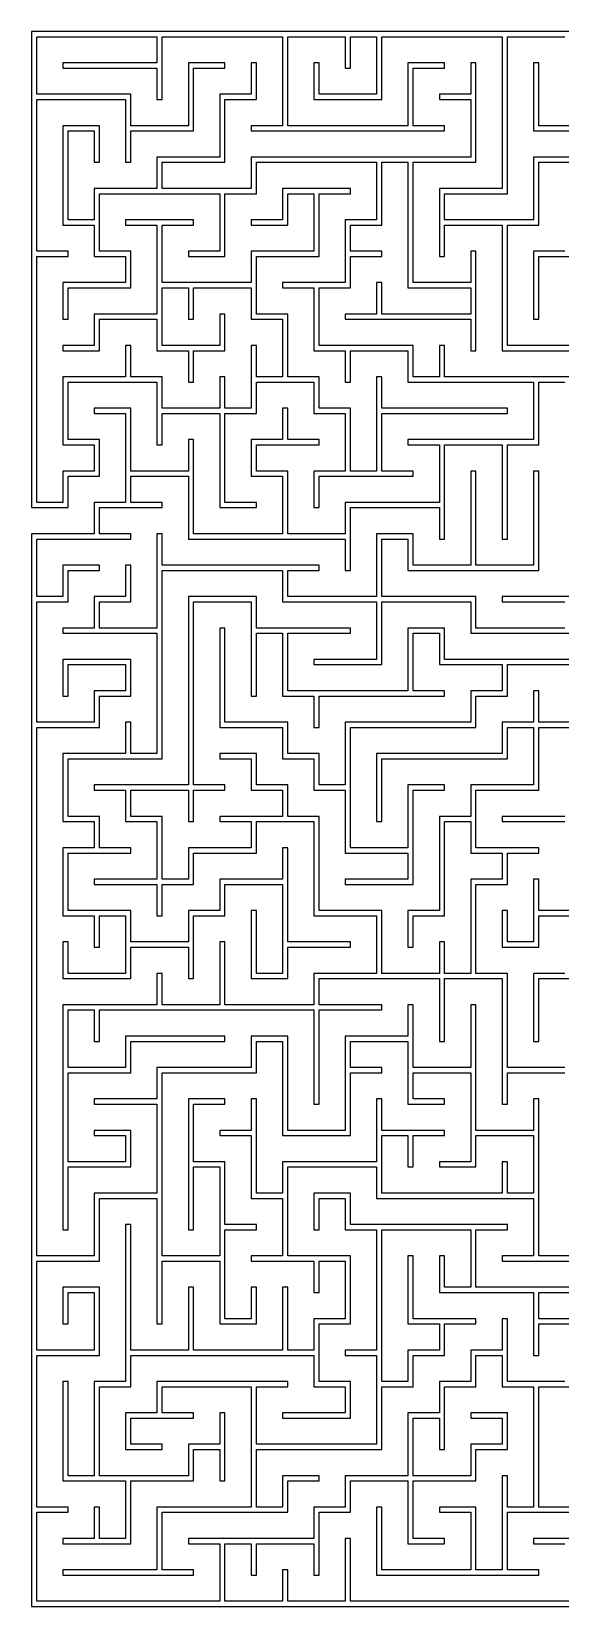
# Model space of a CAD drawing. Header units: millimetres. Extents: x 0 to 72.2, y 0 to 72.2.
# Drawn here: x 0 to 24.3, y 0 to 72.2 of the extents above; entities that cross this region are included whole.
import ezdxf

# ---------------------------------------------------------------- set-up
doc = ezdxf.new("R2010")
doc.units = ezdxf.units.MM
doc.layers.add('C18', color=7, linetype='CONTINUOUS', true_color=0x000000)

msp = doc.modelspace()

# ---------------------------------------------------------------- linework, layer by layer
at = {"layer": 'C18'}
for p, q in [((0, 72.24), (0, 50.4)), ((72.24, 72.24), (0, 72.24)), ((0.24, 69.36), (0.24, 72)), ((0.24, 72), (5.76, 72)), ((5.76, 72), (5.76, 70.8)), ((6, 69.12), (6, 72)), ((6, 72), (11.52, 72)), ((11.52, 72), (11.52, 67.92)), ((11.76, 67.92), (11.76, 72)), ((11.76, 72), (14.4, 72)), ((14.4, 72), (14.4, 70.56)), ((14.64, 70.56), (14.64, 72)), ((14.64, 72), (15.84, 72)), ((15.84, 72), (15.84, 69.36)), ((16.08, 69.12), (16.08, 72)), ((16.08, 72), (21.6, 72)), ((21.6, 72), (21.6, 65.04)), ((21.84, 64.8), (21.84, 72)), ((21.84, 72), (24.48, 72)), ((5.76, 70.8), (1.44, 70.8)), ((1.44, 70.8), (1.44, 70.56)), ((8.88, 70.8), (7.2, 70.8)), ((7.2, 70.8), (7.2, 67.92)), ((8.88, 70.56), (8.88, 70.8)), ((10.08, 70.8), (10.08, 69.36)), ((10.32, 70.8), (10.08, 70.8)), ((10.32, 69.12), (10.32, 70.8)), ((13.2, 70.8), (12.96, 70.8)), ((12.96, 70.8), (12.96, 69.12)), ((13.2, 69.36), (13.2, 70.8)), ((18.96, 70.8), (17.28, 70.8)), ((17.28, 70.8), (17.28, 67.92)), ((18.96, 70.56), (18.96, 70.8)), ((20.4, 70.8), (20.16, 70.8)), ((20.16, 70.8), (20.16, 69.36)), ((20.4, 66.24), (20.4, 70.8)), ((23.28, 70.8), (23.04, 70.8)), ((23.04, 70.8), (23.04, 67.68)), ((23.28, 67.92), (23.28, 70.8)), ((1.44, 70.56), (5.76, 70.56)), ((5.76, 70.56), (5.76, 69.12)), ((7.44, 67.68), (7.44, 70.56)), ((7.44, 70.56), (8.88, 70.56)), ((14.4, 70.56), (14.64, 70.56)), ((17.52, 67.92), (17.52, 70.56)), ((17.52, 70.56), (18.96, 70.56)), ((4.56, 69.36), (0.24, 69.36)), ((4.56, 67.92), (4.56, 69.36)), ((10.08, 69.36), (8.64, 69.36)), ((8.64, 69.36), (8.64, 66.48)), ((15.84, 69.36), (13.2, 69.36)), ((20.16, 69.36), (18.72, 69.36)), ((18.72, 69.36), (18.72, 69.12)), ((0.24, 62.16), (0.24, 69.12)), ((0.24, 69.12), (4.32, 69.12)), ((4.32, 69.12), (4.32, 66.24)), ((5.76, 69.12), (6, 69.12)), ((8.88, 66.24), (8.88, 69.12)), ((8.88, 69.12), (10.32, 69.12)), ((12.96, 69.12), (16.08, 69.12)), ((18.72, 69.12), (20.16, 69.12)), ((20.16, 69.12), (20.16, 66.48)), ((3.12, 67.92), (1.44, 67.92)), ((1.44, 67.92), (1.44, 63.36)), ((3.12, 66.24), (3.12, 67.92)), ((7.2, 67.92), (4.56, 67.92)), ((11.52, 67.92), (10.08, 67.92)), ((10.08, 67.92), (10.08, 67.68)), ((17.28, 67.92), (11.76, 67.92)), ((18.96, 67.92), (17.52, 67.92)), ((18.96, 67.68), (18.96, 67.92)), ((27.36, 67.92), (23.28, 67.92)), ((1.68, 63.6), (1.68, 67.68)), ((1.68, 67.68), (2.88, 67.68)), ((2.88, 67.68), (2.88, 66.24)), ((4.56, 66.24), (4.56, 67.68)), ((4.56, 67.68), (7.44, 67.68)), ((10.08, 67.68), (18.96, 67.68)), ((23.04, 67.68), (25.92, 67.68)), ((8.64, 66.48), (5.76, 66.48)), ((5.76, 66.48), (5.76, 65.04)), ((20.16, 66.48), (10.08, 66.48)), ((10.08, 66.48), (10.08, 65.04)), ((24.72, 66.48), (23.04, 66.48)), ((23.04, 66.48), (23.04, 63.6)), ((2.88, 66.24), (3.12, 66.24)), ((4.32, 66.24), (4.56, 66.24)), ((6, 65.04), (6, 66.24)), ((6, 66.24), (8.88, 66.24)), ((10.32, 64.8), (10.32, 66.24)), ((10.32, 66.24), (15.84, 66.24)), ((15.84, 66.24), (15.84, 63.6)), ((16.08, 63.36), (16.08, 66.24)), ((16.08, 66.24), (17.28, 66.24)), ((17.28, 66.24), (17.28, 60.48)), ((17.52, 60.72), (17.52, 66.24)), ((17.52, 66.24), (20.4, 66.24)), ((23.28, 63.36), (23.28, 66.24)), ((23.28, 66.24), (24.72, 66.24)), ((5.76, 65.04), (2.88, 65.04)), ((2.88, 65.04), (2.88, 63.6)), ((10.08, 65.04), (6, 65.04)), ((14.64, 65.04), (11.52, 65.04)), ((11.52, 65.04), (11.52, 63.6)), ((14.64, 64.8), (14.64, 65.04)), ((21.6, 65.04), (18.72, 65.04)), ((18.72, 65.04), (18.72, 61.92)), ((3.12, 62.16), (3.12, 64.8)), ((3.12, 64.8), (8.64, 64.8)), ((8.64, 64.8), (8.64, 62.16)), ((8.88, 61.92), (8.88, 64.8)), ((8.88, 64.8), (10.32, 64.8)), ((11.76, 63.36), (11.76, 64.8)), ((11.76, 64.8), (12.96, 64.8)), ((12.96, 64.8), (12.96, 62.16)), ((13.2, 61.92), (13.2, 64.8)), ((13.2, 64.8), (14.64, 64.8)), ((18.96, 63.6), (18.96, 64.8)), ((18.96, 64.8), (21.84, 64.8)), ((2.88, 63.6), (1.68, 63.6)), ((7.44, 63.6), (4.32, 63.6)), ((4.32, 63.6), (4.32, 63.36)), ((7.44, 63.36), (7.44, 63.6)), ((11.52, 63.6), (10.08, 63.6)), ((10.08, 63.6), (10.08, 63.36)), ((15.84, 63.6), (14.4, 63.6)), ((14.4, 63.6), (14.4, 60.72)), ((23.04, 63.6), (18.96, 63.6)), ((1.44, 63.36), (2.88, 63.36)), ((2.88, 63.36), (2.88, 61.92)), ((4.32, 63.36), (5.76, 63.36)), ((5.76, 63.36), (5.76, 59.28)), ((6, 60.72), (6, 63.36)), ((6, 63.36), (7.44, 63.36)), ((10.08, 63.36), (11.76, 63.36)), ((14.64, 62.16), (14.64, 63.36)), ((14.64, 63.36), (16.08, 63.36)), ((18.96, 61.92), (18.96, 63.36)), ((18.96, 63.36), (21.6, 63.36)), ((21.6, 63.36), (21.6, 57.6)), ((21.84, 57.84), (21.84, 63.36)), ((21.84, 63.36), (23.28, 63.36)), ((1.68, 62.16), (0.24, 62.16)), ((1.68, 61.92), (1.68, 62.16)), ((4.56, 62.16), (3.12, 62.16)), ((4.56, 60.48), (4.56, 62.16)), ((8.64, 62.16), (7.2, 62.16)), ((7.2, 62.16), (7.2, 61.92)), ((12.96, 62.16), (10.08, 62.16)), ((10.08, 62.16), (10.08, 60.72)), ((16.08, 62.16), (14.64, 62.16)), ((16.08, 61.92), (16.08, 62.16)), ((20.4, 62.16), (20.16, 62.16)), ((20.16, 62.16), (20.16, 60.72)), ((20.4, 57.6), (20.4, 62.16)), ((24.48, 62.16), (23.04, 62.16)), ((23.04, 62.16), (23.04, 59.04)), ((0.24, 50.64), (0.24, 61.92)), ((0.24, 61.92), (1.68, 61.92)), ((2.88, 61.92), (4.32, 61.92)), ((4.32, 61.92), (4.32, 60.72)), ((7.2, 61.92), (8.88, 61.92)), ((10.32, 59.28), (10.32, 61.92)), ((10.32, 61.92), (13.2, 61.92)), ((14.64, 60.48), (14.64, 61.92)), ((14.64, 61.92), (16.08, 61.92)), ((18.72, 61.92), (18.96, 61.92)), ((23.28, 59.04), (23.28, 61.92)), ((23.28, 61.92), (27.6, 61.92)), ((4.32, 60.72), (1.44, 60.72)), ((1.44, 60.72), (1.44, 59.04)), ((10.08, 60.72), (6, 60.72)), ((14.4, 60.72), (11.52, 60.72)), ((11.52, 60.72), (11.52, 60.48)), ((16.08, 60.72), (15.84, 60.72)), ((15.84, 60.72), (15.84, 59.28)), ((16.08, 59.28), (16.08, 60.72)), ((20.16, 60.72), (17.52, 60.72)), ((1.68, 59.04), (1.68, 60.48)), ((1.68, 60.48), (4.56, 60.48)), ((6, 57.84), (6, 60.48)), ((6, 60.48), (7.2, 60.48)), ((7.2, 60.48), (7.2, 59.04)), ((7.44, 59.04), (7.44, 60.48)), ((7.44, 60.48), (10.08, 60.48)), ((10.08, 60.48), (10.08, 59.04)), ((11.52, 60.48), (12.96, 60.48)), ((12.96, 60.48), (12.96, 57.6)), ((13.2, 57.84), (13.2, 60.48)), ((13.2, 60.48), (14.64, 60.48)), ((17.28, 60.48), (20.16, 60.48)), ((20.16, 60.48), (20.16, 59.28)), ((5.76, 59.28), (2.88, 59.28)), ((2.88, 59.28), (2.88, 57.84)), ((8.88, 59.28), (8.64, 59.28)), ((8.64, 59.28), (8.64, 57.84)), ((8.88, 57.6), (8.88, 59.28)), ((11.76, 59.28), (10.32, 59.28)), ((11.76, 56.4), (11.76, 59.28)), ((15.84, 59.28), (14.4, 59.28)), ((14.4, 59.28), (14.4, 59.04)), ((20.16, 59.28), (16.08, 59.28)), ((1.44, 59.04), (1.68, 59.04)), ((3.12, 57.6), (3.12, 59.04)), ((3.12, 59.04), (5.76, 59.04)), ((5.76, 59.04), (5.76, 57.6)), ((7.2, 59.04), (7.44, 59.04)), ((10.08, 59.04), (11.52, 59.04)), ((11.52, 59.04), (11.52, 56.4)), ((14.4, 59.04), (20.16, 59.04)), ((20.16, 59.04), (20.16, 57.6)), ((23.04, 59.04), (23.28, 59.04)), ((2.88, 57.84), (1.44, 57.84)), ((1.44, 57.84), (1.44, 57.6)), ((4.56, 57.84), (4.32, 57.84)), ((4.32, 57.84), (4.32, 56.4)), ((4.56, 56.4), (4.56, 57.84)), ((8.64, 57.84), (6, 57.84)), ((10.32, 57.84), (10.08, 57.84)), ((10.08, 57.84), (10.08, 54.96)), ((10.32, 56.4), (10.32, 57.84)), ((17.52, 57.84), (13.2, 57.84)), ((17.52, 56.4), (17.52, 57.84)), ((18.96, 57.84), (18.72, 57.84)), ((18.72, 57.84), (18.72, 56.4)), ((18.96, 56.4), (18.96, 57.84)), ((27.36, 57.84), (21.84, 57.84)), ((1.44, 57.6), (3.12, 57.6)), ((5.76, 57.6), (7.2, 57.6)), ((7.2, 57.6), (7.2, 56.16)), ((7.44, 56.16), (7.44, 57.6)), ((7.44, 57.6), (8.88, 57.6)), ((12.96, 57.6), (14.4, 57.6)), ((14.4, 57.6), (14.4, 56.16)), ((14.64, 56.16), (14.64, 57.6)), ((14.64, 57.6), (17.28, 57.6)), ((17.28, 57.6), (17.28, 56.16)), ((20.16, 57.6), (20.4, 57.6)), ((21.6, 57.6), (25.92, 57.6)), ((4.32, 56.4), (1.44, 56.4)), ((1.44, 56.4), (1.44, 53.28)), ((6, 56.4), (4.56, 56.4)), ((6, 54.96), (6, 56.4)), ((8.88, 56.4), (8.64, 56.4)), ((8.64, 56.4), (8.64, 54.96)), ((8.88, 54.96), (8.88, 56.4)), ((11.52, 56.4), (10.32, 56.4)), ((13.2, 56.4), (11.76, 56.4)), ((13.2, 54.96), (13.2, 56.4)), ((16.08, 56.4), (15.84, 56.4)), ((15.84, 56.4), (15.84, 52.08)), ((16.08, 54.96), (16.08, 56.4)), ((18.72, 56.4), (17.52, 56.4)), ((24.72, 56.4), (18.96, 56.4)), ((1.68, 53.52), (1.68, 56.16)), ((1.68, 56.16), (5.76, 56.16)), ((5.76, 56.16), (5.76, 53.28)), ((7.2, 56.16), (7.44, 56.16)), ((10.32, 54.72), (10.32, 56.16)), ((10.32, 56.16), (12.96, 56.16)), ((12.96, 56.16), (12.96, 54.72)), ((14.4, 56.16), (14.64, 56.16)), ((17.28, 56.16), (23.04, 56.16)), ((23.04, 56.16), (23.04, 53.52)), ((23.28, 53.28), (23.28, 56.16)), ((23.28, 56.16), (24.48, 56.16)), ((4.56, 54.96), (2.88, 54.96)), ((2.88, 54.96), (2.88, 54.72)), ((4.56, 52.08), (4.56, 54.96)), ((8.64, 54.96), (6, 54.96)), ((10.08, 54.96), (8.88, 54.96)), ((11.76, 54.96), (11.52, 54.96)), ((11.52, 54.96), (11.52, 53.52)), ((11.76, 53.52), (11.76, 54.96)), ((14.64, 54.96), (13.2, 54.96)), ((14.64, 52.08), (14.64, 54.96)), ((21.84, 54.96), (16.08, 54.96)), ((21.84, 54.72), (21.84, 54.96)), ((2.88, 54.72), (4.32, 54.72)), ((4.32, 54.72), (4.32, 50.64)), ((6, 53.28), (6, 54.72)), ((6, 54.72), (8.64, 54.72)), ((8.64, 54.72), (8.64, 50.4)), ((8.88, 50.64), (8.88, 54.72)), ((8.88, 54.72), (10.32, 54.72)), ((12.96, 54.72), (14.4, 54.72)), ((14.4, 54.72), (14.4, 52.08)), ((16.08, 52.08), (16.08, 54.72)), ((16.08, 54.72), (21.84, 54.72)), ((3.12, 53.52), (1.68, 53.52)), ((3.12, 51.84), (3.12, 53.52)), ((7.44, 53.52), (7.2, 53.52)), ((7.2, 53.52), (7.2, 52.08)), ((7.44, 49.2), (7.44, 53.52)), ((11.52, 53.52), (10.08, 53.52)), ((10.08, 53.52), (10.08, 51.84)), ((13.2, 53.52), (11.76, 53.52)), ((13.2, 53.28), (13.2, 53.52)), ((23.04, 53.52), (17.28, 53.52)), ((17.28, 53.52), (17.28, 53.28)), ((1.44, 53.28), (2.88, 53.28)), ((2.88, 53.28), (2.88, 52.08)), ((5.76, 53.28), (6, 53.28)), ((10.32, 52.08), (10.32, 53.28)), ((10.32, 53.28), (13.2, 53.28)), ((17.28, 53.28), (18.72, 53.28)), ((18.72, 53.28), (18.72, 50.64)), ((18.96, 48.96), (18.96, 53.28)), ((18.96, 53.28), (21.6, 53.28)), ((21.6, 53.28), (21.6, 48.96)), ((21.84, 48.96), (21.84, 53.28)), ((21.84, 53.28), (23.28, 53.28)), ((2.88, 52.08), (1.44, 52.08)), ((1.44, 52.08), (1.44, 50.64)), ((7.2, 52.08), (4.56, 52.08)), ((11.76, 52.08), (10.32, 52.08)), ((11.76, 49.2), (11.76, 52.08)), ((14.4, 52.08), (12.96, 52.08)), ((12.96, 52.08), (12.96, 50.4)), ((15.84, 52.08), (14.64, 52.08)), ((17.52, 52.08), (16.08, 52.08)), ((17.52, 51.84), (17.52, 52.08)), ((20.4, 52.08), (20.16, 52.08)), ((20.16, 52.08), (20.16, 47.76)), ((20.4, 47.76), (20.4, 52.08)), ((23.28, 52.08), (23.04, 52.08)), ((23.04, 52.08), (23.04, 47.76)), ((23.28, 47.52), (23.28, 52.08)), ((1.68, 50.4), (1.68, 51.84)), ((1.68, 51.84), (3.12, 51.84)), ((4.56, 50.64), (4.56, 51.84)), ((4.56, 51.84), (7.2, 51.84)), ((7.2, 51.84), (7.2, 48.96)), ((10.08, 51.84), (11.52, 51.84)), ((11.52, 51.84), (11.52, 49.2)), ((13.2, 50.4), (13.2, 51.84)), ((13.2, 51.84), (17.52, 51.84)), ((1.44, 50.64), (0.24, 50.64)), ((4.32, 50.64), (2.88, 50.64)), ((2.88, 50.64), (2.88, 49.2)), ((6, 50.64), (4.56, 50.64)), ((6, 50.4), (6, 50.64)), ((10.32, 50.64), (8.88, 50.64)), ((10.32, 50.4), (10.32, 50.64)), ((18.72, 50.64), (14.4, 50.64)), ((14.4, 50.64), (14.4, 49.2)), ((0, 50.4), (1.68, 50.4)), ((3.12, 49.2), (3.12, 50.4)), ((3.12, 50.4), (6, 50.4)), ((8.64, 50.4), (10.32, 50.4)), ((12.96, 50.4), (13.2, 50.4)), ((14.64, 47.52), (14.64, 50.4)), ((14.64, 50.4), (18.72, 50.4)), ((18.72, 50.4), (18.72, 48.96)), ((2.88, 49.2), (0, 49.2)), ((0, 49.2), (0, 0)), ((4.56, 49.2), (3.12, 49.2)), ((4.56, 48.96), (4.56, 49.2)), ((6, 49.2), (5.76, 49.2)), ((5.76, 49.2), (5.76, 44.88)), ((6, 47.76), (6, 49.2)), ((11.52, 49.2), (7.44, 49.2)), ((14.4, 49.2), (11.76, 49.2)), ((17.52, 49.2), (15.84, 49.2)), ((15.84, 49.2), (15.84, 46.32)), ((17.52, 47.76), (17.52, 49.2)), ((0.24, 46.32), (0.24, 48.96)), ((0.24, 48.96), (4.56, 48.96)), ((7.2, 48.96), (14.4, 48.96)), ((14.4, 48.96), (14.4, 47.52)), ((16.08, 46.32), (16.08, 48.96)), ((16.08, 48.96), (17.28, 48.96)), ((17.28, 48.96), (17.28, 47.52)), ((18.72, 48.96), (18.96, 48.96)), ((21.6, 48.96), (21.84, 48.96)), ((3.12, 47.76), (1.44, 47.76)), ((1.44, 47.76), (1.44, 46.32)), ((3.12, 47.52), (3.12, 47.76)), ((4.56, 47.76), (4.32, 47.76)), ((4.32, 47.76), (4.32, 46.32)), ((4.56, 46.08), (4.56, 47.76)), ((13.2, 47.76), (6, 47.76)), ((13.2, 47.52), (13.2, 47.76)), ((20.16, 47.76), (17.52, 47.76)), ((23.04, 47.76), (20.4, 47.76)), ((1.68, 46.08), (1.68, 47.52)), ((1.68, 47.52), (3.12, 47.52)), ((6, 38.88), (6, 47.52)), ((6, 47.52), (11.52, 47.52)), ((11.52, 47.52), (11.52, 46.08)), ((11.76, 46.32), (11.76, 47.52)), ((11.76, 47.52), (13.2, 47.52)), ((14.4, 47.52), (14.64, 47.52)), ((17.28, 47.52), (23.28, 47.52)), ((1.44, 46.32), (0.24, 46.32)), ((4.32, 46.32), (2.88, 46.32)), ((2.88, 46.32), (2.88, 44.88)), ((10.32, 46.32), (7.2, 46.32)), ((7.2, 46.32), (7.2, 37.68)), ((10.32, 44.88), (10.32, 46.32)), ((15.84, 46.32), (11.76, 46.32)), ((20.4, 46.32), (16.08, 46.32)), ((20.4, 44.88), (20.4, 46.32)), ((27.36, 46.32), (21.6, 46.32)), ((21.6, 46.32), (21.6, 46.08)), ((0.24, 40.56), (0.24, 46.08)), ((0.24, 46.08), (1.68, 46.08)), ((3.12, 44.88), (3.12, 46.08)), ((3.12, 46.08), (4.56, 46.08)), ((7.44, 37.68), (7.44, 46.08)), ((7.44, 46.08), (10.08, 46.08)), ((10.08, 46.08), (10.08, 41.76)), ((11.52, 46.08), (15.84, 46.08)), ((15.84, 46.08), (15.84, 43.44)), ((16.08, 43.2), (16.08, 46.08)), ((16.08, 46.08), (20.16, 46.08)), ((20.16, 46.08), (20.16, 44.64)), ((21.6, 46.08), (24.48, 46.08)), ((2.88, 44.88), (1.44, 44.88)), ((1.44, 44.88), (1.44, 44.64)), ((5.76, 44.88), (3.12, 44.88)), ((8.88, 44.88), (8.64, 44.88)), ((8.64, 44.88), (8.64, 40.32)), ((8.88, 40.56), (8.88, 44.88)), ((14.64, 44.88), (10.32, 44.88)), ((14.64, 44.64), (14.64, 44.88)), ((18.96, 44.88), (17.28, 44.88)), ((17.28, 44.88), (17.28, 42)), ((18.96, 43.44), (18.96, 44.88)), ((24.48, 44.88), (20.4, 44.88)), ((1.44, 44.64), (5.76, 44.64)), ((5.76, 44.64), (5.76, 39.12)), ((10.32, 41.76), (10.32, 44.64)), ((10.32, 44.64), (11.52, 44.64)), ((11.52, 44.64), (11.52, 41.76)), ((11.76, 42), (11.76, 44.64)), ((11.76, 44.64), (14.64, 44.64)), ((17.52, 42), (17.52, 44.64)), ((17.52, 44.64), (18.72, 44.64)), ((18.72, 44.64), (18.72, 43.2)), ((20.16, 44.64), (24.72, 44.64)), ((4.56, 43.44), (1.44, 43.44)), ((1.44, 43.44), (1.44, 41.76)), ((4.56, 41.76), (4.56, 43.44)), ((15.84, 43.44), (12.96, 43.44)), ((12.96, 43.44), (12.96, 43.2)), ((25.92, 43.44), (18.96, 43.44)), ((1.68, 41.76), (1.68, 43.2)), ((1.68, 43.2), (4.32, 43.2)), ((4.32, 43.2), (4.32, 42)), ((12.96, 43.2), (16.08, 43.2)), ((18.72, 43.2), (21.6, 43.2)), ((21.6, 43.2), (21.6, 42)), ((21.84, 41.76), (21.84, 43.2)), ((21.84, 43.2), (25.92, 43.2)), ((4.32, 42), (2.88, 42)), ((2.88, 42), (2.88, 40.56)), ((17.28, 42), (11.76, 42)), ((18.96, 42), (17.52, 42)), ((18.96, 41.76), (18.96, 42)), ((21.6, 42), (20.16, 42)), ((20.16, 42), (20.16, 40.56)), ((23.28, 42), (23.04, 42)), ((23.04, 42), (23.04, 40.56)), ((23.28, 40.56), (23.28, 42)), ((1.44, 41.76), (1.68, 41.76)), ((3.12, 40.32), (3.12, 41.76)), ((3.12, 41.76), (4.56, 41.76)), ((10.08, 41.76), (10.32, 41.76)), ((11.52, 41.76), (12.96, 41.76)), ((12.96, 41.76), (12.96, 40.32)), ((13.2, 40.32), (13.2, 41.76)), ((13.2, 41.76), (18.96, 41.76)), ((20.4, 40.32), (20.4, 41.76)), ((20.4, 41.76), (21.84, 41.76)), ((2.88, 40.56), (0.24, 40.56)), ((4.56, 40.56), (4.32, 40.56)), ((4.32, 40.56), (4.32, 39.12)), ((4.56, 39.12), (4.56, 40.56)), ((11.76, 40.56), (8.88, 40.56)), ((11.76, 39.12), (11.76, 40.56)), ((20.16, 40.56), (14.4, 40.56)), ((14.4, 40.56), (14.4, 37.68)), ((23.04, 40.56), (21.6, 40.56)), ((21.6, 40.56), (21.6, 39.12)), ((24.72, 40.56), (23.28, 40.56)), ((0.24, 16.08), (0.24, 40.32)), ((0.24, 40.32), (3.12, 40.32)), ((8.64, 40.32), (11.52, 40.32)), ((11.52, 40.32), (11.52, 38.88)), ((12.96, 40.32), (13.2, 40.32)), ((14.64, 34.8), (14.64, 40.32)), ((14.64, 40.32), (20.4, 40.32)), ((21.84, 38.88), (21.84, 40.32)), ((21.84, 40.32), (23.04, 40.32)), ((23.04, 40.32), (23.04, 37.68)), ((23.28, 37.44), (23.28, 40.32)), ((23.28, 40.32), (24.72, 40.32)), ((4.32, 39.12), (1.44, 39.12)), ((1.44, 39.12), (1.44, 36)), ((5.76, 39.12), (4.56, 39.12)), ((10.32, 39.12), (8.64, 39.12)), ((8.64, 39.12), (8.64, 38.88)), ((10.32, 37.68), (10.32, 39.12)), ((13.2, 39.12), (11.76, 39.12)), ((13.2, 37.68), (13.2, 39.12)), ((21.6, 39.12), (15.84, 39.12)), ((15.84, 39.12), (15.84, 36)), ((1.68, 36.24), (1.68, 38.88)), ((1.68, 38.88), (6, 38.88)), ((8.64, 38.88), (10.08, 38.88)), ((10.08, 38.88), (10.08, 37.44)), ((11.52, 38.88), (12.96, 38.88)), ((12.96, 38.88), (12.96, 37.44)), ((16.08, 36), (16.08, 38.88)), ((16.08, 38.88), (21.84, 38.88)), ((7.2, 37.68), (2.88, 37.68)), ((2.88, 37.68), (2.88, 37.44)), ((8.88, 37.68), (7.44, 37.68)), ((8.88, 37.44), (8.88, 37.68)), ((11.76, 37.68), (10.32, 37.68)), ((11.76, 36.24), (11.76, 37.68)), ((14.4, 37.68), (13.2, 37.68)), ((18.96, 37.68), (17.28, 37.68)), ((17.28, 37.68), (17.28, 34.8)), ((18.96, 37.44), (18.96, 37.68)), ((23.04, 37.68), (20.16, 37.68)), ((20.16, 37.68), (20.16, 36.24)), ((2.88, 37.44), (4.32, 37.44)), ((4.32, 37.44), (4.32, 36)), ((4.56, 36.24), (4.56, 37.44)), ((4.56, 37.44), (7.2, 37.44)), ((7.2, 37.44), (7.2, 36)), ((7.44, 36), (7.44, 37.44)), ((7.44, 37.44), (8.88, 37.44)), ((10.08, 37.44), (11.52, 37.44)), ((11.52, 37.44), (11.52, 36.24)), ((12.96, 37.44), (14.4, 37.44)), ((14.4, 37.44), (14.4, 34.56)), ((17.52, 33.12), (17.52, 37.44)), ((17.52, 37.44), (18.96, 37.44)), ((20.4, 34.8), (20.4, 37.44)), ((20.4, 37.44), (23.28, 37.44)), ((3.12, 36.24), (1.68, 36.24)), ((3.12, 34.8), (3.12, 36.24)), ((6, 36.24), (4.56, 36.24)), ((6, 33.36), (6, 36.24)), ((11.52, 36.24), (8.64, 36.24)), ((8.64, 36.24), (8.64, 36)), ((13.2, 36.24), (11.76, 36.24)), ((13.2, 31.92), (13.2, 36.24)), ((20.16, 36.24), (18.72, 36.24)), ((18.72, 36.24), (18.72, 31.92)), ((24.48, 36.24), (21.6, 36.24)), ((21.6, 36.24), (21.6, 36)), ((1.44, 36), (2.88, 36)), ((2.88, 36), (2.88, 34.8)), ((4.32, 36), (5.76, 36)), ((5.76, 36), (5.76, 33.36)), ((7.2, 36), (7.44, 36)), ((8.64, 36), (10.08, 36)), ((10.08, 36), (10.08, 34.8)), ((10.32, 34.56), (10.32, 36)), ((10.32, 36), (12.96, 36)), ((12.96, 36), (12.96, 31.68)), ((15.84, 36), (16.08, 36)), ((18.96, 31.68), (18.96, 36)), ((18.96, 36), (20.16, 36)), ((20.16, 36), (20.16, 34.56)), ((21.6, 36), (24.48, 36)), ((2.88, 34.8), (1.44, 34.8)), ((1.44, 34.8), (1.44, 31.68)), ((4.56, 34.8), (3.12, 34.8)), ((4.56, 34.56), (4.56, 34.8)), ((10.08, 34.8), (7.2, 34.8)), ((7.2, 34.8), (7.2, 33.36)), ((11.76, 34.8), (11.52, 34.8)), ((11.52, 34.8), (11.52, 33.36)), ((11.76, 30.48), (11.76, 34.8)), ((17.28, 34.8), (14.64, 34.8)), ((23.28, 34.8), (20.4, 34.8)), ((23.28, 34.56), (23.28, 34.8)), ((1.68, 31.92), (1.68, 34.56)), ((1.68, 34.56), (4.56, 34.56)), ((7.44, 33.12), (7.44, 34.56)), ((7.44, 34.56), (10.32, 34.56)), ((14.4, 34.56), (17.28, 34.56)), ((17.28, 34.56), (17.28, 33.36)), ((20.16, 34.56), (21.6, 34.56)), ((21.6, 34.56), (21.6, 33.36)), ((21.84, 33.12), (21.84, 34.56)), ((21.84, 34.56), (23.28, 34.56)), ((5.76, 33.36), (2.88, 33.36)), ((2.88, 33.36), (2.88, 33.12)), ((7.2, 33.36), (6, 33.36)), ((11.52, 33.36), (8.64, 33.36)), ((8.64, 33.36), (8.64, 31.92)), ((17.28, 33.36), (14.4, 33.36)), ((14.4, 33.36), (14.4, 33.12)), ((21.6, 33.36), (20.16, 33.36)), ((20.16, 33.36), (20.16, 29.04)), ((23.28, 33.36), (23.04, 33.36)), ((23.04, 33.36), (23.04, 30.48)), ((23.28, 31.92), (23.28, 33.36)), ((2.88, 33.12), (5.76, 33.12)), ((5.76, 33.12), (5.76, 31.68)), ((6, 31.68), (6, 33.12)), ((6, 33.12), (7.44, 33.12)), ((8.88, 31.68), (8.88, 33.12)), ((8.88, 33.12), (11.52, 33.12)), ((11.52, 33.12), (11.52, 29.04)), ((14.4, 33.12), (17.52, 33.12)), ((20.4, 29.04), (20.4, 33.12)), ((20.4, 33.12), (21.84, 33.12)), ((4.56, 31.92), (1.68, 31.92)), ((4.56, 30.48), (4.56, 31.92)), ((8.64, 31.92), (7.2, 31.92)), ((7.2, 31.92), (7.2, 30.48)), ((10.32, 31.92), (10.08, 31.92)), ((10.08, 31.92), (10.08, 28.8)), ((10.32, 29.04), (10.32, 31.92)), ((16.08, 31.92), (13.2, 31.92)), ((16.08, 29.04), (16.08, 31.92)), ((18.72, 31.92), (17.28, 31.92)), ((17.28, 31.92), (17.28, 30.24)), ((21.84, 31.92), (21.6, 31.92)), ((21.6, 31.92), (21.6, 30.24)), ((21.84, 30.48), (21.84, 31.92)), ((25.92, 31.92), (23.28, 31.92)), ((1.44, 31.68), (2.88, 31.68)), ((2.88, 31.68), (2.88, 30.24)), ((3.12, 30.24), (3.12, 31.68)), ((3.12, 31.68), (4.32, 31.68)), ((4.32, 31.68), (4.32, 29.04)), ((5.76, 31.68), (6, 31.68)), ((7.44, 28.8), (7.44, 31.68)), ((7.44, 31.68), (8.88, 31.68)), ((12.96, 31.68), (15.84, 31.68)), ((15.84, 31.68), (15.84, 29.04)), ((17.52, 30.24), (17.52, 31.68)), ((17.52, 31.68), (18.96, 31.68)), ((23.28, 30.24), (23.28, 31.68)), ((23.28, 31.68), (26.16, 31.68)), ((1.68, 30.48), (1.44, 30.48)), ((1.44, 30.48), (1.44, 28.8)), ((1.68, 29.04), (1.68, 30.48)), ((7.2, 30.48), (4.56, 30.48)), ((8.88, 30.48), (8.64, 30.48)), ((8.64, 30.48), (8.64, 27.6)), ((8.88, 27.6), (8.88, 30.48)), ((14.64, 30.48), (11.76, 30.48)), ((14.64, 30.24), (14.64, 30.48)), ((18.96, 30.48), (18.72, 30.48)), ((18.72, 30.48), (18.72, 29.04)), ((18.96, 29.04), (18.96, 30.48)), ((23.04, 30.48), (21.84, 30.48)), ((2.88, 30.24), (3.12, 30.24)), ((4.56, 28.8), (4.56, 30.24)), ((4.56, 30.24), (7.2, 30.24)), ((7.2, 30.24), (7.2, 28.8)), ((11.76, 28.8), (11.76, 30.24)), ((11.76, 30.24), (14.64, 30.24)), ((17.28, 30.24), (17.52, 30.24)), ((21.6, 30.24), (23.28, 30.24)), ((4.32, 29.04), (1.68, 29.04)), ((6, 29.04), (5.76, 29.04)), ((5.76, 29.04), (5.76, 27.6)), ((6, 27.6), (6, 29.04)), ((11.52, 29.04), (10.32, 29.04)), ((15.84, 29.04), (12.96, 29.04)), ((12.96, 29.04), (12.96, 27.6)), ((18.72, 29.04), (16.08, 29.04)), ((20.16, 29.04), (18.96, 29.04)), ((21.84, 29.04), (20.4, 29.04)), ((21.84, 24.72), (21.84, 29.04)), ((24.48, 29.04), (23.04, 29.04)), ((23.04, 29.04), (23.04, 25.92)), ((1.44, 28.8), (4.56, 28.8)), ((7.2, 28.8), (7.44, 28.8)), ((10.08, 28.8), (11.76, 28.8)), ((13.2, 27.6), (13.2, 28.8)), ((13.2, 28.8), (18.72, 28.8)), ((18.72, 28.8), (18.72, 25.92)), ((18.96, 25.92), (18.96, 28.8)), ((18.96, 28.8), (21.6, 28.8)), ((21.6, 28.8), (21.6, 23.04)), ((23.28, 25.92), (23.28, 28.8)), ((23.28, 28.8), (27.36, 28.8)), ((5.76, 27.6), (1.44, 27.6)), ((1.44, 27.6), (1.44, 17.28)), ((8.64, 27.6), (6, 27.6)), ((12.96, 27.6), (8.88, 27.6)), ((16.08, 27.6), (13.2, 27.6)), ((16.08, 27.36), (16.08, 27.6)), ((17.52, 27.6), (17.28, 27.6)), ((17.28, 27.6), (17.28, 26.16)), ((17.52, 24.72), (17.52, 27.6)), ((20.4, 27.6), (20.16, 27.6)), ((20.16, 27.6), (20.16, 24.72)), ((20.4, 21.84), (20.4, 27.6)), ((1.68, 24.72), (1.68, 27.36)), ((1.68, 27.36), (2.88, 27.36)), ((2.88, 27.36), (2.88, 25.92)), ((3.12, 25.92), (3.12, 27.36)), ((3.12, 27.36), (12.96, 27.36)), ((12.96, 27.36), (12.96, 23.04)), ((13.2, 23.04), (13.2, 27.36)), ((13.2, 27.36), (16.08, 27.36)), ((8.88, 26.16), (4.32, 26.16)), ((4.32, 26.16), (4.32, 24.72)), ((8.88, 25.92), (8.88, 26.16)), ((11.76, 26.16), (10.08, 26.16)), ((10.08, 26.16), (10.08, 24.72)), ((11.76, 21.84), (11.76, 26.16)), ((17.28, 26.16), (14.4, 26.16)), ((14.4, 26.16), (14.4, 21.84)), ((2.88, 25.92), (3.12, 25.92)), ((4.56, 24.48), (4.56, 25.92)), ((4.56, 25.92), (8.88, 25.92)), ((10.32, 24.48), (10.32, 25.92)), ((10.32, 25.92), (11.52, 25.92)), ((11.52, 25.92), (11.52, 21.6)), ((14.64, 24.72), (14.64, 25.92)), ((14.64, 25.92), (17.28, 25.92)), ((17.28, 25.92), (17.28, 23.04)), ((18.72, 25.92), (18.96, 25.92)), ((23.04, 25.92), (23.28, 25.92)), ((4.32, 24.72), (1.68, 24.72)), ((10.08, 24.72), (5.76, 24.72)), ((5.76, 24.72), (5.76, 23.28)), ((16.08, 24.72), (14.64, 24.72)), ((16.08, 24.48), (16.08, 24.72)), ((20.16, 24.72), (17.52, 24.72)), ((24.48, 24.72), (21.84, 24.72)), ((1.68, 20.4), (1.68, 24.48)), ((1.68, 24.48), (4.56, 24.48)), ((6, 16.08), (6, 24.48)), ((6, 24.48), (10.32, 24.48)), ((14.64, 21.6), (14.64, 24.48)), ((14.64, 24.48), (16.08, 24.48)), ((17.52, 23.28), (17.52, 24.48)), ((17.52, 24.48), (20.16, 24.48)), ((20.16, 24.48), (20.16, 20.4)), ((21.84, 23.04), (21.84, 24.48)), ((21.84, 24.48), (24.48, 24.48)), ((5.76, 23.28), (2.88, 23.28)), ((2.88, 23.28), (2.88, 23.04)), ((8.88, 23.28), (7.2, 23.28)), ((7.2, 23.28), (7.2, 17.28)), ((8.88, 23.04), (8.88, 23.28)), ((10.32, 23.28), (10.08, 23.28)), ((10.08, 23.28), (10.08, 21.84)), ((10.32, 18.96), (10.32, 23.28)), ((16.08, 23.28), (15.84, 23.28)), ((15.84, 23.28), (15.84, 20.4)), ((16.08, 21.84), (16.08, 23.28)), ((18.96, 23.28), (17.52, 23.28)), ((18.96, 23.04), (18.96, 23.28)), ((23.28, 23.28), (23.04, 23.28)), ((23.04, 23.28), (23.04, 21.84)), ((23.28, 16.08), (23.28, 23.28)), ((2.88, 23.04), (5.76, 23.04)), ((5.76, 23.04), (5.76, 18.96)), ((7.44, 20.4), (7.44, 23.04)), ((7.44, 23.04), (8.88, 23.04)), ((12.96, 23.04), (13.2, 23.04)), ((17.28, 23.04), (18.96, 23.04)), ((21.6, 23.04), (21.84, 23.04)), ((4.56, 21.84), (2.88, 21.84)), ((2.88, 21.84), (2.88, 21.6)), ((4.56, 20.16), (4.56, 21.84)), ((10.08, 21.84), (8.64, 21.84)), ((8.64, 21.84), (8.64, 21.6)), ((14.4, 21.84), (11.76, 21.84)), ((18.96, 21.84), (16.08, 21.84)), ((18.96, 21.6), (18.96, 21.84)), ((23.04, 21.84), (20.4, 21.84)), ((2.88, 21.6), (4.32, 21.6)), ((4.32, 21.6), (4.32, 20.4)), ((8.64, 21.6), (10.08, 21.6)), ((10.08, 21.6), (10.08, 18.72)), ((11.52, 21.6), (14.64, 21.6)), ((16.08, 18.96), (16.08, 21.6)), ((16.08, 21.6), (17.28, 21.6)), ((17.28, 21.6), (17.28, 20.16)), ((17.52, 20.16), (17.52, 21.6)), ((17.52, 21.6), (18.96, 21.6)), ((20.4, 20.16), (20.4, 21.6)), ((20.4, 21.6), (23.04, 21.6)), ((23.04, 21.6), (23.04, 18.96)), ((4.32, 20.4), (1.68, 20.4)), ((8.88, 20.4), (7.44, 20.4)), ((8.88, 17.52), (8.88, 20.4)), ((15.84, 20.4), (11.52, 20.4)), ((11.52, 20.4), (11.52, 18.96)), ((20.16, 20.4), (18.72, 20.4)), ((18.72, 20.4), (18.72, 20.16)), ((21.84, 20.4), (21.6, 20.4)), ((21.6, 20.4), (21.6, 18.96)), ((21.84, 18.96), (21.84, 20.4)), ((1.68, 17.28), (1.68, 20.16)), ((1.68, 20.16), (4.56, 20.16)), ((7.44, 17.28), (7.44, 20.16)), ((7.44, 20.16), (8.64, 20.16)), ((8.64, 20.16), (8.64, 16.08)), ((11.76, 16.08), (11.76, 20.16)), ((11.76, 20.16), (15.84, 20.16)), ((15.84, 20.16), (15.84, 18.72)), ((17.28, 20.16), (17.52, 20.16)), ((18.72, 20.16), (20.4, 20.16)), ((5.76, 18.96), (2.88, 18.96)), ((2.88, 18.96), (2.88, 16.08)), ((11.52, 18.96), (10.32, 18.96)), ((14.64, 18.96), (12.96, 18.96)), ((12.96, 18.96), (12.96, 17.28)), ((14.64, 17.52), (14.64, 18.96)), ((21.6, 18.96), (16.08, 18.96)), ((23.04, 18.96), (21.84, 18.96)), ((3.12, 15.84), (3.12, 18.72)), ((3.12, 18.72), (5.76, 18.72)), ((5.76, 18.72), (5.76, 12.96)), ((10.08, 18.72), (11.52, 18.72)), ((11.52, 18.72), (11.52, 16.08)), ((13.2, 17.28), (13.2, 18.72)), ((13.2, 18.72), (14.4, 18.72)), ((14.4, 18.72), (14.4, 17.28)), ((15.84, 18.72), (23.04, 18.72)), ((23.04, 18.72), (23.04, 16.08)), ((4.56, 17.52), (4.32, 17.52)), ((4.32, 17.52), (4.32, 10.32)), ((4.56, 11.76), (4.56, 17.52)), ((10.32, 17.52), (8.88, 17.52)), ((10.32, 17.28), (10.32, 17.52)), ((21.84, 17.52), (14.64, 17.52)), ((21.84, 17.28), (21.84, 17.52)), ((1.44, 17.28), (1.68, 17.28)), ((7.2, 17.28), (7.44, 17.28)), ((8.88, 13.2), (8.88, 17.28)), ((8.88, 17.28), (10.32, 17.28)), ((12.96, 17.28), (13.2, 17.28)), ((14.4, 17.28), (15.84, 17.28)), ((15.84, 17.28), (15.84, 11.76)), ((16.08, 10.32), (16.08, 17.28)), ((16.08, 17.28), (20.16, 17.28)), ((20.16, 17.28), (20.16, 14.64)), ((20.4, 14.64), (20.4, 17.28)), ((20.4, 17.28), (21.84, 17.28)), ((2.88, 16.08), (0.24, 16.08)), ((8.64, 16.08), (6, 16.08)), ((11.52, 16.08), (10.08, 16.08)), ((10.08, 16.08), (10.08, 15.84)), ((14.64, 16.08), (11.76, 16.08)), ((14.64, 12.96), (14.64, 16.08)), ((17.52, 16.08), (17.28, 16.08)), ((17.28, 16.08), (17.28, 12.96)), ((17.52, 13.2), (17.52, 16.08)), ((18.96, 16.08), (18.72, 16.08)), ((18.72, 16.08), (18.72, 14.4)), ((18.96, 14.64), (18.96, 16.08)), ((23.04, 16.08), (21.6, 16.08)), ((21.6, 16.08), (21.6, 15.84)), ((26.16, 16.08), (23.28, 16.08)), ((0.24, 11.76), (0.24, 15.84)), ((0.24, 15.84), (3.12, 15.84)), ((6, 12.96), (6, 15.84)), ((6, 15.84), (8.64, 15.84)), ((8.64, 15.84), (8.64, 12.96)), ((10.08, 15.84), (12.96, 15.84)), ((12.96, 15.84), (12.96, 14.4)), ((13.2, 14.4), (13.2, 15.84)), ((13.2, 15.84), (14.4, 15.84)), ((14.4, 15.84), (14.4, 13.2)), ((21.6, 15.84), (26.16, 15.84)), ((3.12, 14.64), (1.44, 14.64)), ((1.44, 14.64), (1.44, 12.96)), ((3.12, 11.52), (3.12, 14.64)), ((7.44, 14.64), (7.2, 14.64)), ((7.2, 14.64), (7.2, 11.76)), ((7.44, 11.76), (7.44, 14.64)), ((10.32, 14.64), (10.08, 14.64)), ((10.08, 14.64), (10.08, 13.2)), ((10.32, 12.96), (10.32, 14.64)), ((11.76, 14.64), (11.52, 14.64)), ((11.52, 14.64), (11.52, 11.76)), ((11.76, 11.76), (11.76, 14.64)), ((20.16, 14.64), (18.96, 14.64)), ((27.36, 14.64), (20.4, 14.64)), ((1.68, 12.96), (1.68, 14.4)), ((1.68, 14.4), (2.88, 14.4)), ((2.88, 14.4), (2.88, 11.76)), ((12.96, 14.4), (13.2, 14.4)), ((18.72, 14.4), (23.04, 14.4)), ((23.04, 14.4), (23.04, 11.52)), ((23.28, 13.2), (23.28, 14.4)), ((23.28, 14.4), (29.04, 14.4)), ((10.08, 13.2), (8.88, 13.2)), ((14.4, 13.2), (12.96, 13.2)), ((12.96, 13.2), (12.96, 11.76)), ((20.4, 13.2), (17.52, 13.2)), ((20.4, 12.96), (20.4, 13.2)), ((21.84, 13.2), (21.6, 13.2)), ((21.6, 13.2), (21.6, 11.76)), ((21.84, 10.32), (21.84, 13.2)), ((27.6, 13.2), (23.28, 13.2)), ((1.44, 12.96), (1.68, 12.96)), ((5.76, 12.96), (6, 12.96)), ((8.64, 12.96), (10.32, 12.96)), ((13.2, 10.32), (13.2, 12.96)), ((13.2, 12.96), (14.64, 12.96)), ((17.28, 12.96), (18.72, 12.96)), ((18.72, 12.96), (18.72, 11.76)), ((18.96, 11.52), (18.96, 12.96)), ((18.96, 12.96), (20.4, 12.96)), ((23.28, 11.52), (23.28, 12.96)), ((23.28, 12.96), (27.6, 12.96)), ((2.88, 11.76), (0.24, 11.76)), ((7.2, 11.76), (4.56, 11.76)), ((11.52, 11.76), (7.44, 11.76)), ((12.96, 11.76), (11.76, 11.76)), ((15.84, 11.76), (14.4, 11.76)), ((14.4, 11.76), (14.4, 11.52)), ((18.72, 11.76), (17.28, 11.76)), ((17.28, 11.76), (17.28, 10.32)), ((21.6, 11.76), (20.16, 11.76)), ((20.16, 11.76), (20.16, 10.32)), ((0.24, 4.56), (0.24, 11.52)), ((0.24, 11.52), (3.12, 11.52)), ((4.56, 10.08), (4.56, 11.52)), ((4.56, 11.52), (12.96, 11.52)), ((12.96, 11.52), (12.96, 10.08)), ((14.4, 11.52), (15.84, 11.52)), ((15.84, 11.52), (15.84, 7.44)), ((17.52, 10.08), (17.52, 11.52)), ((17.52, 11.52), (18.96, 11.52)), ((20.4, 10.08), (20.4, 11.52)), ((20.4, 11.52), (21.6, 11.52)), ((21.6, 11.52), (21.6, 10.08)), ((23.04, 11.52), (23.28, 11.52)), ((1.68, 10.32), (1.44, 10.32)), ((1.44, 10.32), (1.44, 5.76)), ((1.68, 6), (1.68, 10.32)), ((4.32, 10.32), (2.88, 10.32)), ((2.88, 10.32), (2.88, 6)), ((11.76, 10.32), (5.76, 10.32)), ((5.76, 10.32), (5.76, 8.88)), ((11.76, 10.08), (11.76, 10.32)), ((14.64, 10.32), (13.2, 10.32)), ((14.64, 8.64), (14.64, 10.32)), ((17.28, 10.32), (16.08, 10.32)), ((20.16, 10.32), (18.72, 10.32)), ((18.72, 10.32), (18.72, 8.88)), ((24.48, 10.32), (21.84, 10.32)), ((3.12, 6), (3.12, 10.08)), ((3.12, 10.08), (4.56, 10.08)), ((6, 8.88), (6, 10.08)), ((6, 10.08), (10.08, 10.08)), ((10.08, 10.08), (10.08, 4.56)), ((10.32, 7.44), (10.32, 10.08)), ((10.32, 10.08), (11.76, 10.08)), ((12.96, 10.08), (14.4, 10.08)), ((14.4, 10.08), (14.4, 8.88)), ((16.08, 7.2), (16.08, 10.08)), ((16.08, 10.08), (17.52, 10.08)), ((18.96, 7.2), (18.96, 10.08)), ((18.96, 10.08), (20.4, 10.08)), ((21.6, 10.08), (23.04, 10.08)), ((23.04, 10.08), (23.04, 4.56)), ((23.28, 4.56), (23.28, 10.08)), ((23.28, 10.08), (24.72, 10.08)), ((5.76, 8.88), (4.32, 8.88)), ((4.32, 8.88), (4.32, 7.2)), ((7.44, 8.88), (6, 8.88)), ((7.44, 8.64), (7.44, 8.88)), ((8.88, 8.88), (8.64, 8.88)), ((8.64, 8.88), (8.64, 7.44)), ((8.88, 5.76), (8.88, 8.88)), ((14.4, 8.88), (11.52, 8.88)), ((11.52, 8.88), (11.52, 8.64)), ((18.72, 8.88), (17.28, 8.88)), ((17.28, 8.88), (17.28, 6)), ((21.84, 8.88), (20.16, 8.88)), ((20.16, 8.88), (20.16, 8.64)), ((21.84, 7.2), (21.84, 8.88)), ((4.56, 7.44), (4.56, 8.64)), ((4.56, 8.64), (7.44, 8.64)), ((11.52, 8.64), (14.64, 8.64)), ((17.52, 6), (17.52, 8.64)), ((17.52, 8.64), (18.72, 8.64)), ((18.72, 8.64), (18.72, 7.2)), ((20.16, 8.64), (21.6, 8.64)), ((21.6, 8.64), (21.6, 7.44)), ((6, 7.44), (4.56, 7.44)), ((6, 7.2), (6, 7.44)), ((8.64, 7.44), (7.2, 7.44)), ((7.2, 7.44), (7.2, 6)), ((15.84, 7.44), (10.32, 7.44)), ((21.6, 7.44), (20.16, 7.44)), ((20.16, 7.44), (20.16, 6)), ((4.32, 7.2), (6, 7.2)), ((7.44, 5.76), (7.44, 7.2)), ((7.44, 7.2), (8.64, 7.2)), ((8.64, 7.2), (8.64, 5.76)), ((10.32, 4.56), (10.32, 7.2)), ((10.32, 7.2), (16.08, 7.2)), ((18.72, 7.2), (18.96, 7.2)), ((20.4, 5.76), (20.4, 7.2)), ((20.4, 7.2), (21.84, 7.2)), ((2.88, 6), (1.68, 6)), ((7.2, 6), (3.12, 6)), ((13.2, 6), (11.52, 6)), ((11.52, 6), (11.52, 4.56)), ((13.2, 5.76), (13.2, 6)), ((17.28, 6), (14.4, 6)), ((14.4, 6), (14.4, 4.56)), ((20.16, 6), (17.52, 6)), ((21.84, 6), (21.6, 6)), ((21.6, 6), (21.6, 1.68)), ((21.84, 4.56), (21.84, 6)), ((1.44, 5.76), (4.32, 5.76)), ((4.32, 5.76), (4.32, 3.12)), ((4.56, 2.88), (4.56, 5.76)), ((4.56, 5.76), (7.44, 5.76)), ((8.64, 5.76), (8.88, 5.76)), ((11.76, 4.32), (11.76, 5.76)), ((11.76, 5.76), (13.2, 5.76)), ((14.64, 4.32), (14.64, 5.76)), ((14.64, 5.76), (17.28, 5.76)), ((17.28, 5.76), (17.28, 2.88)), ((17.52, 3.12), (17.52, 5.76)), ((17.52, 5.76), (20.4, 5.76)), ((1.68, 4.56), (0.24, 4.56)), ((1.68, 4.32), (1.68, 4.56)), ((3.12, 4.56), (2.88, 4.56)), ((2.88, 4.56), (2.88, 3.12)), ((3.12, 3.12), (3.12, 4.56)), ((10.08, 4.56), (5.76, 4.56)), ((5.76, 4.56), (5.76, 1.68)), ((11.52, 4.56), (10.32, 4.56)), ((14.4, 4.56), (12.96, 4.56)), ((12.96, 4.56), (12.96, 3.12)), ((16.08, 4.56), (15.84, 4.56)), ((15.84, 4.56), (15.84, 1.44)), ((16.08, 1.68), (16.08, 4.56)), ((20.4, 4.56), (18.72, 4.56)), ((18.72, 4.56), (18.72, 4.32)), ((20.4, 1.68), (20.4, 4.56)), ((23.04, 4.56), (21.84, 4.56)), ((24.72, 4.56), (23.28, 4.56)), ((0.24, 0.24), (0.24, 4.32)), ((0.24, 4.32), (1.68, 4.32)), ((6, 1.68), (6, 4.32)), ((6, 4.32), (11.76, 4.32)), ((13.2, 1.44), (13.2, 4.32)), ((13.2, 4.32), (14.64, 4.32)), ((18.72, 4.32), (20.16, 4.32)), ((20.16, 4.32), (20.16, 1.68)), ((21.84, 1.68), (21.84, 4.32)), ((21.84, 4.32), (24.72, 4.32)), ((2.88, 3.12), (1.44, 3.12)), ((1.44, 3.12), (1.44, 2.88)), ((4.32, 3.12), (3.12, 3.12)), ((12.96, 3.12), (7.2, 3.12)), ((7.2, 3.12), (7.2, 2.88)), ((14.64, 3.12), (14.4, 3.12)), ((14.4, 3.12), (14.4, 0.24)), ((14.64, 0.24), (14.64, 3.12)), ((18.96, 3.12), (17.52, 3.12)), ((18.96, 2.88), (18.96, 3.12)), ((25.92, 3.12), (23.04, 3.12)), ((23.04, 3.12), (23.04, 2.88)), ((1.44, 2.88), (4.56, 2.88)), ((7.2, 2.88), (8.64, 2.88)), ((8.64, 2.88), (8.64, 0.24)), ((8.88, 0.24), (8.88, 2.88)), ((8.88, 2.88), (10.08, 2.88)), ((10.08, 2.88), (10.08, 1.44)), ((10.32, 1.44), (10.32, 2.88)), ((10.32, 2.88), (12.96, 2.88)), ((12.96, 2.88), (12.96, 1.44)), ((17.28, 2.88), (18.96, 2.88)), ((23.04, 2.88), (24.48, 2.88)), ((5.76, 1.68), (1.44, 1.68)), ((1.44, 1.68), (1.44, 1.44)), ((7.44, 1.68), (6, 1.68)), ((7.44, 1.44), (7.44, 1.68)), ((11.76, 1.68), (11.52, 1.68)), ((11.52, 1.68), (11.52, 0.24)), ((11.76, 0.24), (11.76, 1.68)), ((20.16, 1.68), (16.08, 1.68)), ((21.6, 1.68), (20.4, 1.68)), ((23.28, 1.68), (21.84, 1.68)), ((23.28, 1.44), (23.28, 1.68)), ((1.44, 1.44), (7.44, 1.44)), ((10.08, 1.44), (10.32, 1.44)), ((12.96, 1.44), (13.2, 1.44)), ((15.84, 1.44), (23.28, 1.44)), ((0, 0), (72.24, 0)), ((8.64, 0.24), (0.24, 0.24)), ((11.52, 0.24), (8.88, 0.24)), ((14.4, 0.24), (11.76, 0.24)), ((27.36, 0.24), (14.64, 0.24))]:
    msp.add_line(p, q, dxfattribs=at)

doc.saveas('drawing.dxf')
